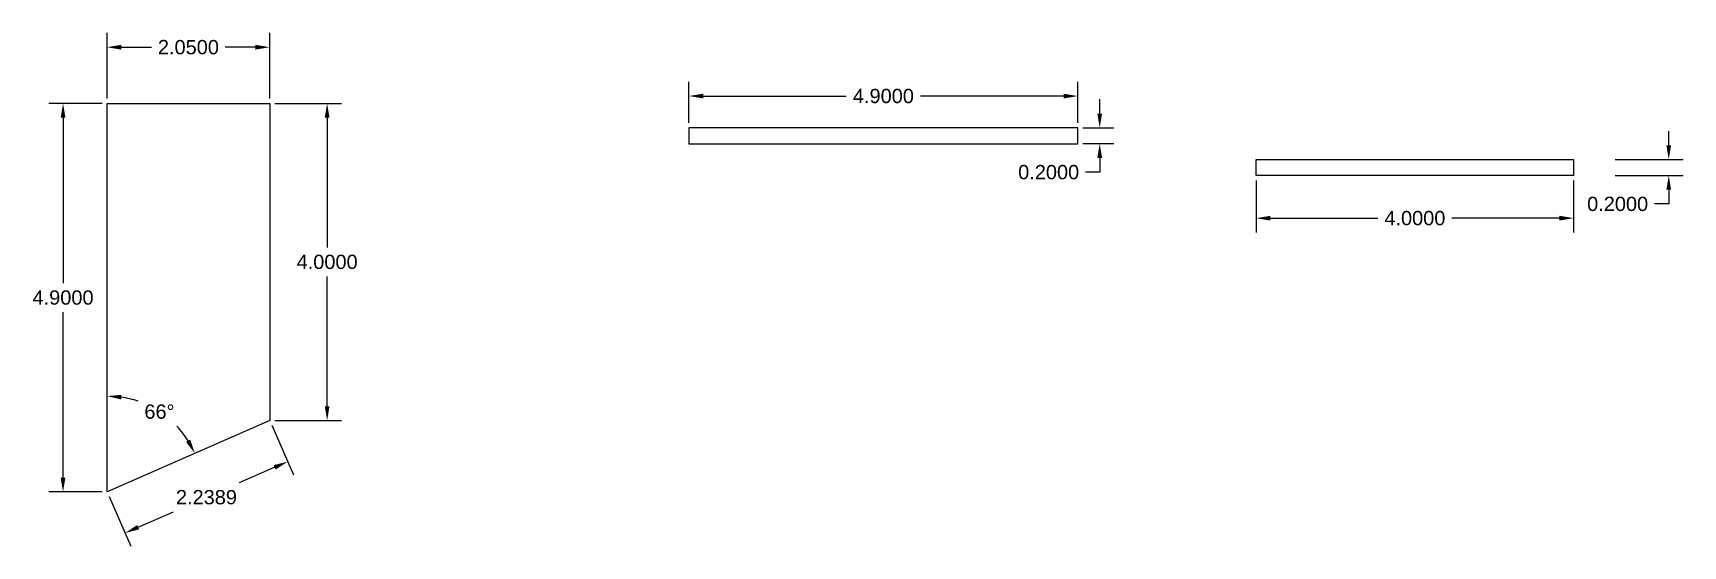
# Model space of a CAD drawing. Header units: inches. Extents: x 6.8 to 27.6, y 14.4 to 20.9.
import ezdxf

# ---------------------------------------------------------------- set-up
doc = ezdxf.new("R2010")
doc.units = ezdxf.units.IN
doc.header["$MEASUREMENT"] = 0
for name, color, linetype in [('dimensiuni', 50, 'Continuous'), ('plan lateral', 91, 'Continuous'), ('plan sus', 131, 'Continuous')]:
    doc.layers.add(name, color=color, linetype=linetype)
doc.styles.get("Standard").update_dxf_attribs({"font": 'arial.ttf'})
doc.dimstyles.get("Standard").update_dxf_attribs({"dimtxt": 0.18, "dimasz": 0.18, "dimexe": 0.18, "dimexo": 0.0625, "dimgap": 0.09, "dimtad": 0, "dimtih": 1, "dimtoh": 1, "dimdec": 4, "dimzin": 0, "dimdsep": 46, "dimtxsty": 'Standard', "dimcen": 0.09, "dimadec": 0, "dimazin": 0, "dimtfac": 1, "dimtdec": 4, "dimtofl": 0, "dimtmove": 0, "dimatfit": 3, "dimfxl": 1, "dimtolj": 1, "dimtzin": 0, "dimarcsym": 0})

# ---------------------------------------------------------------- blocks, each defined once
blk = doc.blocks.new('*D1')
at = {"layer": 'Defpoints', "color": 0, "transparency": 16777216}
for p in [(7.694, 20.029), (7.139, 15.129), (7.694, 15.129)]:
    blk.add_point(p, dxfattribs=at)
at = {"layer": 'dimensiuni', "color": 0, "lineweight": -2, "transparency": 16777216}
for p, q in [((7.631, 20.029), (6.959, 20.029)), ((7.139, 19.849), (7.139, 17.76)), ((7.139, 15.309), (7.139, 17.397)), ((7.631, 15.129), (6.959, 15.129))]:
    blk.add_line(p, q, dxfattribs=at)
at = {"layer": 'dimensiuni', "color": 0, "transparency": 16777216}
for points in [[(7.109, 19.849), (7.169, 19.849), (7.139, 20.029)], [(7.109, 15.309), (7.169, 15.309), (7.139, 15.129)]]:
    blk.add_solid(points, dxfattribs=at)
at = {"layer": 'dimensiuni', "color": 0, "transparency": 16777216, "insert": (7.139, 17.579), "char_height": 0.18, "attachment_point": 5}
blk.add_mtext('\\A1;4.9000', dxfattribs=at)
blk = doc.blocks.new('*D2')
at = {"layer": 'Defpoints', "color": 0, "transparency": 16777216}
for p in [(9.744, 20.737), (7.694, 20.029), (9.744, 20.029)]:
    blk.add_point(p, dxfattribs=at)
at = {"layer": 'dimensiuni', "color": 0, "lineweight": -2, "transparency": 16777216}
for p, q in [((7.694, 20.091), (7.694, 20.917)), ((9.744, 20.091), (9.744, 20.917)), ((7.874, 20.737), (8.254, 20.737)), ((9.564, 20.737), (9.184, 20.737))]:
    blk.add_line(p, q, dxfattribs=at)
at = {"layer": 'dimensiuni', "color": 0, "transparency": 16777216}
for points in [[(7.874, 20.767), (7.874, 20.707), (7.694, 20.737)], [(9.564, 20.767), (9.564, 20.707), (9.744, 20.737)]]:
    blk.add_solid(points, dxfattribs=at)
at = {"layer": 'dimensiuni', "color": 0, "transparency": 16777216, "insert": (8.719, 20.737), "char_height": 0.18, "attachment_point": 5}
blk.add_mtext('\\A1;2.0500', dxfattribs=at)
blk = doc.blocks.new('*D3')
at = {"layer": 'Defpoints', "color": 0, "transparency": 16777216}
for p in [(9.744, 20.029), (9.744, 16.029), (10.467, 16.029)]:
    blk.add_point(p, dxfattribs=at)
at = {"layer": 'dimensiuni', "color": 0, "lineweight": -2, "transparency": 16777216}
for p, q in [((9.806, 20.029), (10.647, 20.029)), ((10.467, 19.849), (10.467, 18.21)), ((10.467, 16.209), (10.467, 17.847)), ((9.806, 16.029), (10.647, 16.029))]:
    blk.add_line(p, q, dxfattribs=at)
at = {"layer": 'dimensiuni', "color": 0, "transparency": 16777216}
for points in [[(10.437, 19.849), (10.497, 19.849), (10.467, 20.029)], [(10.437, 16.209), (10.497, 16.209), (10.467, 16.029)]]:
    blk.add_solid(points, dxfattribs=at)
at = {"layer": 'dimensiuni', "color": 0, "transparency": 16777216, "insert": (10.467, 18.029), "char_height": 0.18, "attachment_point": 5}
blk.add_mtext('\\A1;4.0000', dxfattribs=at)
blk = doc.blocks.new('*D4')
at = {"layer": 'Defpoints', "color": 0, "transparency": 16777216}
for p in [(7.694, 20.029), (9.744, 16.029), (8.536, 15.995), (7.694, 15.129), (7.694, 15.129)]:
    blk.add_point(p, dxfattribs=at)
at = {"layer": 'dimensiuni', "color": 0, "lineweight": -2, "transparency": 16777216}
for start, end in [(70.9859, 81.4569), (32.2458, 43.3704)]:
    blk.add_arc((7.694, 15.129), 1.208, start, end, dxfattribs=at)
at = {"layer": 'dimensiuni', "color": 0, "transparency": 16777216}
for points in [[(7.871, 16.294), (7.875, 16.353), (7.694, 16.337)], [(8.742, 15.787), (8.689, 15.759), (8.8, 15.614)]]:
    blk.add_solid(points, dxfattribs=at)
at = {"layer": 'dimensiuni', "color": 0, "transparency": 16777216, "insert": (8.354, 16.14), "char_height": 0.18, "attachment_point": 5}
blk.add_mtext('\\A1;66°', dxfattribs=at)
blk = doc.blocks.new('*D5')
at = {"layer": 'Defpoints', "color": 0, "transparency": 16777216}
for p in [(15.027, 20.121), (15.027, 19.721), (19.927, 19.721)]:
    blk.add_point(p, dxfattribs=at)
at = {"layer": 'dimensiuni', "color": 0, "lineweight": -2, "transparency": 16777216}
for p, q in [((15.027, 19.783), (15.027, 20.301)), ((19.927, 19.783), (19.927, 20.301)), ((15.207, 20.121), (17.01, 20.121)), ((19.747, 20.121), (17.944, 20.121))]:
    blk.add_line(p, q, dxfattribs=at)
at = {"layer": 'dimensiuni', "color": 0, "transparency": 16777216}
for points in [[(15.207, 20.151), (15.207, 20.091), (15.027, 20.121)], [(19.747, 20.151), (19.747, 20.091), (19.927, 20.121)]]:
    blk.add_solid(points, dxfattribs=at)
at = {"layer": 'dimensiuni', "color": 0, "transparency": 16777216, "insert": (17.477, 20.121), "char_height": 0.18, "attachment_point": 5}
blk.add_mtext('\\A1;4.9000', dxfattribs=at)
blk = doc.blocks.new('*D6')
at = {"layer": 'Defpoints', "color": 0, "transparency": 16777216}
for p in [(19.927, 19.721), (19.927, 19.521), (20.203, 19.521)]:
    blk.add_point(p, dxfattribs=at)
at = {"layer": 'dimensiuni', "color": 0, "lineweight": -2, "transparency": 16777216}
for p, q in [((20.203, 19.901), (20.203, 20.081)), ((19.989, 19.721), (20.383, 19.721)), ((19.989, 19.521), (20.383, 19.521)), ((20.203, 19.341), (20.203, 19.161)), ((20.203, 19.161), (20.023, 19.161))]:
    blk.add_line(p, q, dxfattribs=at)
at = {"layer": 'dimensiuni', "color": 0, "transparency": 16777216}
for points in [[(20.173, 19.901), (20.233, 19.901), (20.203, 19.721)], [(20.173, 19.341), (20.233, 19.341), (20.203, 19.521)]]:
    blk.add_solid(points, dxfattribs=at)
at = {"layer": 'dimensiuni', "color": 0, "transparency": 16777216, "insert": (19.56, 19.161), "char_height": 0.18, "attachment_point": 5}
blk.add_mtext('\\A1;0.2000', dxfattribs=at)
blk = doc.blocks.new('*D8')
at = {"layer": 'Defpoints', "color": 0, "transparency": 16777216}
for p in [(22.175, 19.12), (26.175, 19.12), (22.175, 18.581)]:
    blk.add_point(p, dxfattribs=at)
at = {"layer": 'dimensiuni', "color": 0, "lineweight": -2, "transparency": 16777216}
for p, q in [((22.175, 19.058), (22.175, 18.401)), ((26.175, 19.058), (26.175, 18.401)), ((22.355, 18.581), (23.708, 18.581)), ((25.995, 18.581), (24.642, 18.581))]:
    blk.add_line(p, q, dxfattribs=at)
at = {"layer": 'dimensiuni', "color": 0, "transparency": 16777216}
for points in [[(22.355, 18.611), (22.355, 18.551), (22.175, 18.581)], [(25.995, 18.611), (25.995, 18.551), (26.175, 18.581)]]:
    blk.add_solid(points, dxfattribs=at)
at = {"layer": 'dimensiuni', "color": 0, "transparency": 16777216, "insert": (24.175, 18.581), "char_height": 0.18, "attachment_point": 5}
blk.add_mtext('\\A1;4.0000', dxfattribs=at)
blk = doc.blocks.new('*D10')
at = {"layer": 'Defpoints', "color": 0, "transparency": 16777216}
for p in [(26.637, 19.32), (26.637, 19.12), (27.374, 19.12)]:
    blk.add_point(p, dxfattribs=at)
at = {"layer": 'dimensiuni', "color": 0, "lineweight": -2, "transparency": 16777216}
for p, q in [((27.374, 19.5), (27.374, 19.68)), ((26.699, 19.32), (27.554, 19.32)), ((26.699, 19.12), (27.554, 19.12)), ((27.374, 18.94), (27.374, 18.76)), ((27.374, 18.76), (27.194, 18.76))]:
    blk.add_line(p, q, dxfattribs=at)
at = {"layer": 'dimensiuni', "color": 0, "transparency": 16777216}
for points in [[(27.344, 19.5), (27.404, 19.5), (27.374, 19.32)], [(27.344, 18.94), (27.404, 18.94), (27.374, 19.12)]]:
    blk.add_solid(points, dxfattribs=at)
at = {"layer": 'dimensiuni', "color": 0, "transparency": 16777216, "insert": (26.73, 18.76), "char_height": 0.18, "attachment_point": 5}
blk.add_mtext('\\A1;0.2000', dxfattribs=at)
blk = doc.blocks.new('*D11')
at = {"layer": 'Defpoints', "color": 0, "transparency": 16777216}
for p in [(9.744, 16.029), (9.971, 15.511), (7.694, 15.129)]:
    blk.add_point(p, dxfattribs=at)
at = {"layer": 'dimensiuni', "color": 0, "lineweight": -2, "transparency": 16777216}
for p, q in [((9.769, 15.971), (10.043, 15.346)), ((9.806, 15.439), (9.36, 15.243)), ((7.719, 15.071), (7.993, 14.446)), ((8.086, 14.683), (8.531, 14.879))]:
    blk.add_line(p, q, dxfattribs=at)
at = {"layer": 'dimensiuni', "color": 0, "transparency": 16777216}
for points in [[(9.794, 15.466), (9.818, 15.411), (9.971, 15.511)], [(8.074, 14.711), (8.098, 14.656), (7.921, 14.611)]]:
    blk.add_solid(points, dxfattribs=at)
at = {"layer": 'dimensiuni', "color": 0, "transparency": 16777216, "insert": (8.946, 15.061), "char_height": 0.18, "attachment_point": 5}
blk.add_mtext('\\A1;2.2389', dxfattribs=at)

msp = doc.modelspace()

# ---------------------------------------------------------------- linework, layer by layer
at = {"layer": 'plan lateral'}
for points in [[(15.02681, 19.72069), (15.02681, 19.52069), (19.92681, 19.52069), (19.92681, 19.72069)], [(26.17501, 19.12042), (22.17501, 19.12042), (22.17501, 19.32042), (26.17501, 19.32042)]]:
    msp.add_lwpolyline(points, close=True, dxfattribs=at)
at = {"layer": 'plan sus'}
msp.add_lwpolyline([(9.74375, 16.02859), (7.69375, 15.12859), (7.69375, 20.02859), (9.74375, 20.02859)], close=True, dxfattribs=at)

# ---------------------------------------------------------------- dimensions: what is measured, and where the dimension line sits
at = {"layer": 'dimensiuni'}
for base, p1, p2, picture, middle in [((9.74375, 20.73675), (7.69375, 20.02859), (9.74375, 20.02859), '*D2', (8.71875, 20.73675)), ((15.02681, 20.12096), (19.92681, 19.72069), (15.02681, 19.72069), '*D5', (17.47681, 20.12096)), ((22.17501, 18.58146), (26.17501, 19.12042), (22.17501, 19.12042), '*D8', (24.17501, 18.58146))]:
    dim = msp.add_linear_dim(base=base, p1=p1, p2=p2, dimstyle='Standard', dxfattribs=at)
    dim.commit()
    dim.dimension.update_dxf_attribs({"geometry": picture, "text_midpoint": middle})
for base, p1, p2, picture, middle in [((7.13915, 15.12859), (7.69375, 20.02859), (7.69375, 15.12859), '*D1', (7.13915, 17.57859)), ((10.46676, 16.02859), (9.74375, 20.02859), (9.74375, 16.02859), '*D3', (10.46676, 18.02859)), ((20.20309, 19.52069), (19.92681, 19.72069), (19.92681, 19.52069), '*D6', (19.55977, 19.16069)), ((27.37372, 19.12042), (26.63693, 19.32042), (26.63693, 19.12042), '*D10', (26.7304, 18.76042))]:
    dim = msp.add_linear_dim(base=base, p1=p1, p2=p2, angle=90, dimstyle='Standard', dxfattribs=at)
    dim.commit()
    dim.dimension.update_dxf_attribs({"geometry": picture, "text_midpoint": middle})
dim = msp.add_angular_dim_2l(base=(8.53612, 15.99487), line1=((7.69375, 20.02859), (7.69375, 15.12859)), line2=((9.74375, 16.02859), (7.69375, 15.12859)), dimstyle='Standard', dxfattribs=at)
dim.commit()
dim.dimension.update_dxf_attribs({"geometry": '*D4', "text_midpoint": (8.35448, 16.14025)})
dim = msp.add_aligned_dim(p1=(7.69375, 15.12859), p2=(9.74375, 16.02859), distance=-0.56524, dimstyle='Standard', dxfattribs=at)
dim.commit()
dim.dimension.update_dxf_attribs({"geometry": '*D11', "text_midpoint": (8.94597, 15.06103)})

doc.saveas('drawing.dxf')
